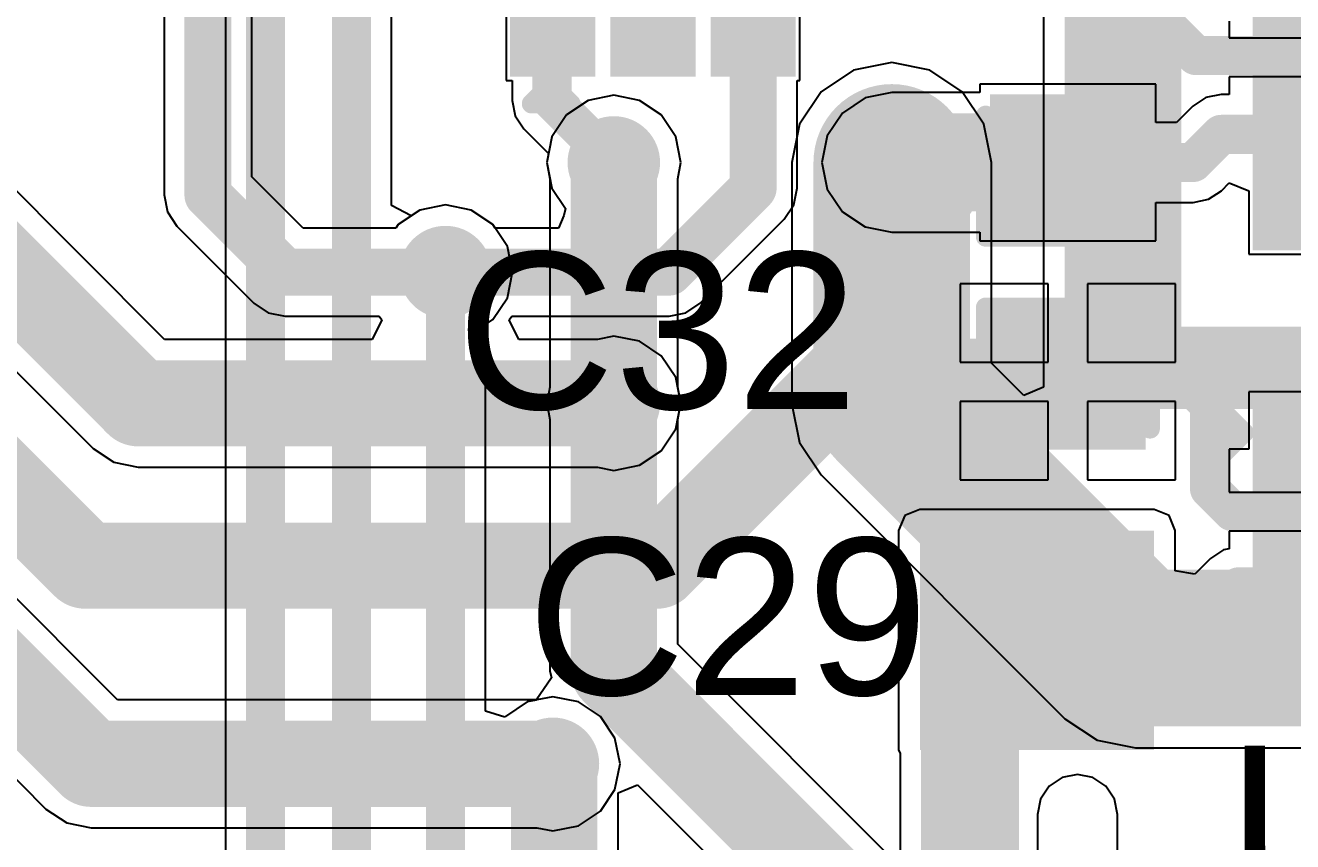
# Model space of a CAD drawing. Header units: millimetres. Extents: x -0.27 to 4.7, y -0.39 to 2.83.
# Drawn here: x 0.8105 to 1.1342, y 1.7905 to 1.9989 of the extents above; entities that cross this region are included whole.
import ezdxf

# ---------------------------------------------------------------- set-up
doc = ezdxf.new("R2010")
doc.units = ezdxf.units.MM
doc.header["$MEASUREMENT"] = 0
for name, color, linetype in [('BottomLayer', 5, 'Continuous'), ('BottomSolder', 6, 'Continuous'), ('TopLayer', 1, 'Continuous'), ('TopOverlay', 2, 'Continuous'), ('TopPaste', 8, 'Continuous'), ('TopSolder', 216, 'Continuous'), ('ViaHoleLayer', 16, 'Continuous')]:
    doc.layers.add(name, color=color, linetype=linetype)
doc.styles.add('Arial', font='', dxfattribs={"height": 0.2})
doc.styles.get('Arial').set_extended_font_data('Arial')

# ---------------------------------------------------------------- blocks, each defined once
blk = doc.blocks.new('8_VSSOP_51')
at = {"layer": 'TopLayer'}
for points in [[(-0.07677165, 0.0354331), (-0.04527555, 0.0354331), (-0.04527555, 0.0236221), (-0.07677165, 0.0236221)], [(0.04527555, 0.0354331), (0.07677165, 0.0354331), (0.07677165, 0.0236221), (0.04527555, 0.0236221)], [(-0.07677165, 0.0157481), (-0.04527555, 0.0157481), (-0.04527555, 0.0039371), (-0.07677165, 0.0039371)], [(0.04527555, 0.0157481), (0.07677165, 0.0157481), (0.07677165, 0.0039371), (0.04527555, 0.0039371)], [(-0.07677165, -0.003937), (-0.04527555, -0.003937), (-0.04527555, -0.015748), (-0.07677165, -0.015748)], [(0.04527555, -0.003937), (0.07677165, -0.003937), (0.07677165, -0.015748), (0.04527555, -0.015748)], [(-0.07677165, -0.023622), (-0.04527555, -0.023622), (-0.04527555, -0.035433), (-0.07677165, -0.035433)], [(0.04527555, -0.023622), (0.07677165, -0.023622), (0.07677165, -0.035433), (0.04527555, -0.035433)]]:
    blk.add_hatch(color=1, dxfattribs=at).paths.add_polyline_path(points)
at = {"layer": 'TopPaste'}
for points in [[(-0.07677165, 0.0354331), (-0.04527555, 0.0354331), (-0.04527555, 0.0236221), (-0.07677165, 0.0236221)], [(0.04527555, 0.0354331), (0.07677165, 0.0354331), (0.07677165, 0.0236221), (0.04527555, 0.0236221)], [(-0.07677165, 0.0157481), (-0.04527555, 0.0157481), (-0.04527555, 0.0039371), (-0.07677165, 0.0039371)], [(0.04527555, 0.0157481), (0.07677165, 0.0157481), (0.07677165, 0.0039371), (0.04527555, 0.0039371)], [(-0.07677165, -0.003937), (-0.04527555, -0.003937), (-0.04527555, -0.015748), (-0.07677165, -0.015748)], [(0.04527555, -0.003937), (0.07677165, -0.003937), (0.07677165, -0.015748), (0.04527555, -0.015748)], [(-0.07677165, -0.023622), (-0.04527555, -0.023622), (-0.04527555, -0.035433), (-0.07677165, -0.035433)], [(0.04527555, -0.023622), (0.07677165, -0.023622), (0.07677165, -0.035433), (0.04527555, -0.035433)]]:
    blk.add_hatch(color=8, dxfattribs=at).paths.add_polyline_path(points)
at = {"layer": 'TopSolder'}
for points in [[(-0.08077165, 0.0394331), (-0.04127555, 0.0394331), (-0.04127555, 0.0196221), (-0.08077165, 0.0196221)], [(0.04127555, 0.0394331), (0.08077165, 0.0394331), (0.08077165, 0.0196221), (0.04127555, 0.0196221)], [(-0.08077165, 0.0197481), (-0.04127555, 0.0197481), (-0.04127555, -6.29e-05), (-0.08077165, -6.29e-05)], [(0.04127555, 0.0197481), (0.08077165, 0.0197481), (0.08077165, -6.29e-05), (0.04127555, -6.29e-05)], [(-0.08077165, 6.3e-05), (-0.04127555, 6.3e-05), (-0.04127555, -0.019748), (-0.08077165, -0.019748)], [(0.04127555, 6.3e-05), (0.08077165, 6.3e-05), (0.08077165, -0.019748), (0.04127555, -0.019748)], [(-0.08077165, -0.019622), (-0.04127555, -0.019622), (-0.04127555, -0.039433), (-0.08077165, -0.039433)], [(0.04127555, -0.019622), (0.08077165, -0.019622), (0.08077165, -0.039433), (0.04127555, -0.039433)]]:
    blk.add_hatch(color=216, dxfattribs=at).paths.add_polyline_path(points)
at = {"layer": 'TopOverlay', "const_width": 0.005}
for points in [[(-0.041, 0.041), (0.038, 0.041)], [(-0.087, 0.035), (-0.082, 0.03)], [(-0.087, 0.025), (-0.087, 0.035)], [(-0.087, 0.025), (-0.082, 0.03)], [(-0.041, -0.0409999), (0.038, -0.0409999)]]:
    blk.add_lwpolyline(points, dxfattribs=at)
at = {"layer": 'TopOverlay', "const_width": 0.0025}
for points in [[(-0.04225, 0.041, 1), (-0.03975, 0.041, 1)], [(0.03675, 0.041, 1), (0.03925, 0.041, 1)], [(-0.08825, 0.035, 1), (-0.08575, 0.035, 1)], [(-0.08825, 0.035, 1), (-0.08575, 0.035, 1)], [(-0.08325, 0.03, 1), (-0.08075, 0.03, 1)], [(-0.08325, 0.03, 1), (-0.08075, 0.03, 1)], [(-0.08825, 0.025, 1), (-0.08575, 0.025, 1)], [(-0.08825, 0.025, 1), (-0.08575, 0.025, 1)], [(-0.04225, -0.0409999, 1), (-0.03975, -0.0409999, 1)], [(0.03675, -0.0409999, 1), (0.03925, -0.0409999, 1)]]:
    blk.add_lwpolyline(points, format="xyb", close=True, dxfattribs=at)
blk = doc.blocks.new('VSSOP_8_2_2_3_0_5__52')
at = {"layer": 'TopLayer'}
for points in [[(-0.04527555, 0.0354331), (-0.04527555, 0.0236221), (-0.07677165, 0.0236221), (-0.07677165, 0.0354331)], [(0.07677165, 0.0354331), (0.07677165, 0.0236221), (0.04527555, 0.0236221), (0.04527555, 0.0354331)], [(-0.04527555, 0.0157481), (-0.04527555, 0.003937099999999997), (-0.07677165, 0.003937100000000003), (-0.07677165, 0.0157481)], [(0.07677165, 0.0157481), (0.07677165, 0.003937099999999997), (0.04527555, 0.003937100000000003), (0.04527555, 0.0157481)], [(-0.04527555, -0.003937000000000003), (-0.04527555, -0.015748), (-0.07677165, -0.015748), (-0.07677165, -0.003936999999999997)], [(0.07677165, -0.003937000000000003), (0.07677165, -0.015748), (0.04527555, -0.015748), (0.04527555, -0.003936999999999997)], [(-0.04527555, -0.023622), (-0.04527555, -0.035433), (-0.07677165, -0.035433), (-0.07677165, -0.023622)], [(0.07677165, -0.023622), (0.07677165, -0.035433), (0.04527555, -0.035433), (0.04527555, -0.023622)]]:
    blk.add_hatch(color=1, dxfattribs=at).paths.add_polyline_path(points)
at = {"layer": 'TopPaste'}
for points in [[(-0.04527555, 0.0354331), (-0.04527555, 0.0236221), (-0.07677165, 0.0236221), (-0.07677165, 0.0354331)], [(0.07677165, 0.0354331), (0.07677165, 0.0236221), (0.04527555, 0.0236221), (0.04527555, 0.0354331)], [(-0.04527555, 0.0157481), (-0.04527555, 0.003937099999999997), (-0.07677165, 0.003937100000000003), (-0.07677165, 0.0157481)], [(0.07677165, 0.0157481), (0.07677165, 0.003937099999999997), (0.04527555, 0.003937100000000003), (0.04527555, 0.0157481)], [(-0.04527555, -0.003937000000000003), (-0.04527555, -0.015748), (-0.07677165, -0.015748), (-0.07677165, -0.003936999999999997)], [(0.07677165, -0.003937000000000003), (0.07677165, -0.015748), (0.04527555, -0.015748), (0.04527555, -0.003936999999999997)], [(-0.04527555, -0.023622), (-0.04527555, -0.035433), (-0.07677165, -0.035433), (-0.07677165, -0.023622)], [(0.07677165, -0.023622), (0.07677165, -0.035433), (0.04527555, -0.035433), (0.04527555, -0.023622)]]:
    blk.add_hatch(color=8, dxfattribs=at).paths.add_polyline_path(points)
at = {"layer": 'TopSolder'}
for points in [[(-0.04127555, 0.0394331), (-0.04127555, 0.0196221), (-0.08077165, 0.0196221), (-0.08077165, 0.0394331)], [(0.08077165, 0.0394331), (0.08077165, 0.0196221), (0.04127555, 0.0196221), (0.04127555, 0.0394331)], [(-0.04127555, 0.0197481), (-0.04127555, -6.290000000000291e-05), (-0.08077165, -6.289999999999708e-05), (-0.08077165, 0.0197481)], [(0.08077165, 0.0197481), (0.08077165, -6.290000000000291e-05), (0.04127555, -6.289999999999708e-05), (0.04127555, 0.0197481)], [(-0.04127555, 6.299999999999709e-05), (-0.04127555, -0.019748), (-0.08077165, -0.019748), (-0.08077165, 6.300000000000291e-05)], [(0.08077165, 6.299999999999709e-05), (0.08077165, -0.019748), (0.04127555, -0.019748), (0.04127555, 6.300000000000291e-05)], [(-0.04127555, -0.019622), (-0.04127555, -0.039433), (-0.08077165, -0.039433), (-0.08077165, -0.019622)], [(0.08077165, -0.019622), (0.08077165, -0.039433), (0.04127555, -0.039433), (0.04127555, -0.019622)]]:
    blk.add_hatch(color=216, dxfattribs=at).paths.add_polyline_path(points)
at = {"layer": 'TopOverlay', "const_width": 0.005}
for points in [[(-0.042, 0.036), (-0.042, 0.041)], [(-0.042, 0.041), (0.042, 0.041)], [(0.042, 0.036), (0.042, 0.041)], [(-0.088, 0.025), (-0.088, 0.035)], [(-0.088, 0.035), (-0.083, 0.03)], [(-0.088, 0.025), (-0.083, 0.03)], [(-0.042, -0.0409999), (-0.042, -0.0359999)], [(0.042, -0.0409999), (0.042, -0.0359999)], [(-0.042, -0.0409999), (0.042, -0.0409999)]]:
    blk.add_lwpolyline(points, dxfattribs=at)
at = {"layer": 'TopOverlay', "const_width": 0.0025}
for points in [[(-0.04325, 0.041, 1), (-0.04075, 0.041, 1)], [(-0.04325, 0.041, 1), (-0.04075, 0.041, 1)], [(0.04075, 0.041, 1), (0.04325, 0.041, 1)], [(0.04075, 0.041, 1), (0.04325, 0.041, 1)], [(-0.08925, 0.035, 1), (-0.08675, 0.035, 1)], [(-0.08925, 0.035, 1), (-0.08675, 0.035, 1)], [(-0.04325, 0.036, 1), (-0.04075, 0.036, 1)], [(0.04075, 0.036, 1), (0.04325, 0.036, 1)], [(-0.08425, 0.03, 1), (-0.08175, 0.03, 1)], [(-0.08425, 0.03, 1), (-0.08175, 0.03, 1)], [(-0.08925, 0.025, 1), (-0.08675, 0.025, 1)], [(-0.08925, 0.025, 1), (-0.08675, 0.025, 1)], [(-0.04325, -0.0359999, 1), (-0.04075, -0.0359999, 1)], [(0.04075, -0.0359999, 1), (0.04325, -0.0359999, 1)], [(-0.04325, -0.0409999, 1), (-0.04075, -0.0409999, 1)], [(-0.04325, -0.0409999, 1), (-0.04075, -0.0409999, 1)], [(0.04075, -0.0409999, 1), (0.04325, -0.0409999, 1)], [(0.04075, -0.0409999, 1), (0.04325, -0.0409999, 1)]]:
    blk.add_lwpolyline(points, format="xyb", close=True, dxfattribs=at)
blk = doc.blocks.new('SOT_323_5_153')
at = {"layer": 'TopLayer'}
for points in [[(-0.05708665, 0.03248035), (-0.01771655, 0.03248035), (-0.01771655, 0.01870085), (-0.05708665, 0.01870085)], [(0.01771655, 0.03248035), (0.05708665, 0.03248035), (0.05708665, 0.01870085), (0.01771655, 0.01870085)], [(-0.05708665, 0.00688975), (-0.01771655, 0.00688975), (-0.01771655, -0.00688975), (-0.05708665, -0.00688975)], [(-0.05708665, -0.01870075), (-0.01771655, -0.01870075), (-0.01771655, -0.03248025), (-0.05708665, -0.03248025)], [(0.01771655, -0.01870075), (0.05708665, -0.01870075), (0.05708665, -0.03248025), (0.01771655, -0.03248025)]]:
    blk.add_hatch(color=1, dxfattribs=at).paths.add_polyline_path(points)
at = {"layer": 'TopPaste'}
for points in [[(-0.05708665, 0.03248035), (-0.01771655, 0.03248035), (-0.01771655, 0.01870085), (-0.05708665, 0.01870085)], [(0.01771655, 0.03248035), (0.05708665, 0.03248035), (0.05708665, 0.01870085), (0.01771655, 0.01870085)], [(-0.05708665, 0.00688975), (-0.01771655, 0.00688975), (-0.01771655, -0.00688975), (-0.05708665, -0.00688975)], [(-0.05708665, -0.01870075), (-0.01771655, -0.01870075), (-0.01771655, -0.03248025), (-0.05708665, -0.03248025)], [(0.01771655, -0.01870075), (0.05708665, -0.01870075), (0.05708665, -0.03248025), (0.01771655, -0.03248025)]]:
    blk.add_hatch(color=8, dxfattribs=at).paths.add_polyline_path(points)
at = {"layer": 'TopSolder'}
for points in [[(-0.06108665, 0.03648035), (-0.01371655, 0.03648035), (-0.01371655, 0.01470085), (-0.06108665, 0.01470085)], [(0.01371655, 0.03648035), (0.06108665, 0.03648035), (0.06108665, 0.01470085), (0.01371655, 0.01470085)], [(-0.06108665, 0.01088975), (-0.01371655, 0.01088975), (-0.01371655, -0.01088975), (-0.06108665, -0.01088975)], [(-0.06108665, -0.01470075), (-0.01371655, -0.01470075), (-0.01371655, -0.03648025), (-0.06108665, -0.03648025)], [(0.01371655, -0.01470075), (0.06108665, -0.01470075), (0.06108665, -0.03648025), (0.01371655, -0.03648025)]]:
    blk.add_hatch(color=216, dxfattribs=at).paths.add_polyline_path(points)
at = {"layer": 'TopOverlay', "const_width": 0.005}
for points in [[(-0.023, 0.044), (-0.023, 0.038)], [(-0.023, 0.044), (0.02, 0.044)], [(0.02, 0.044), (0.02, 0.038)], [(-0.068, 0.031), (-0.063, 0.026)], [(-0.068, 0.031), (-0.068, 0.021)], [(-0.063, 0.026), (-0.068, 0.021)], [(-0.023, -0.0379999), (-0.023, -0.0439999)], [(0.02, -0.0379999), (0.02, -0.0439999)], [(-0.023, -0.0439999), (0.02, -0.0439999)]]:
    blk.add_lwpolyline(points, dxfattribs=at)
at = {"layer": 'TopOverlay', "const_width": 0.0025}
for points in [[(-0.02425, 0.044, 1), (-0.02175, 0.044, 1)], [(-0.02425, 0.044, 1), (-0.02175, 0.044, 1)], [(0.01875, 0.044, 1), (0.02125, 0.044, 1)], [(0.01875, 0.044, 1), (0.02125, 0.044, 1)], [(-0.02425, 0.038, 1), (-0.02175, 0.038, 1)], [(0.01875, 0.038, 1), (0.02125, 0.038, 1)], [(-0.06925, 0.031, 1), (-0.06675, 0.031, 1)], [(-0.06925, 0.031, 1), (-0.06675, 0.031, 1)], [(-0.06425, 0.026, 1), (-0.06175, 0.026, 1)], [(-0.06425, 0.026, 1), (-0.06175, 0.026, 1)], [(-0.06925, 0.021, 1), (-0.06675, 0.021, 1)], [(-0.06925, 0.021, 1), (-0.06675, 0.021, 1)], [(-0.02425, -0.0379999, 1), (-0.02175, -0.0379999, 1)], [(0.01875, -0.0379999, 1), (0.02125, -0.0379999, 1)], [(-0.02425, -0.0439999, 1), (-0.02175, -0.0439999, 1)], [(-0.02425, -0.0439999, 1), (-0.02175, -0.0439999, 1)], [(0.01875, -0.0439999, 1), (0.02125, -0.0439999, 1)], [(0.01875, -0.0439999, 1), (0.02125, -0.0439999, 1)]]:
    blk.add_lwpolyline(points, format="xyb", close=True, dxfattribs=at)
blk = doc.blocks.new('C___0603_187')
at = {"layer": 'TopLayer'}
for points in [[(-0.015, 0.0175), (-0.015, -0.0175), (-0.045, -0.0175), (-0.045, 0.0175)], [(0.045, 0.0175), (0.045, -0.0175), (0.015, -0.0175), (0.015, 0.0175)]]:
    blk.add_hatch(color=1, dxfattribs=at).paths.add_polyline_path(points)
at = {"layer": 'TopPaste'}
for points in [[(-0.015, 0.0175), (-0.015, -0.0175), (-0.045, -0.0175), (-0.045, 0.0175)], [(0.045, 0.0175), (0.045, -0.0175), (0.015, -0.0175), (0.015, 0.0175)]]:
    blk.add_hatch(color=8, dxfattribs=at).paths.add_polyline_path(points)
at = {"layer": 'TopSolder'}
for points in [[(-0.0126378, 0.0198622), (-0.0126378, -0.0198622), (-0.0473622, -0.0198622), (-0.0473622, 0.0198622)], [(0.0473622, 0.0198622), (0.0473622, -0.0198622), (0.0126378, -0.0198622), (0.0126378, 0.0198622)]]:
    blk.add_hatch(color=216, dxfattribs=at).paths.add_polyline_path(points)
at = {"layer": 'TopOverlay', "const_width": 0.005}
for points in [[(-0.049, 0.021), (-0.049, -0.021)], [(-0.049, 0.021), (-0.018, 0.021)], [(0.018, 0.021), (0.049, 0.021)], [(0.049, 0.021), (0.049, -0.021)], [(-0.049, -0.021), (-0.018, -0.021)], [(0.018, -0.021), (0.049, -0.021)]]:
    blk.add_lwpolyline(points, dxfattribs=at)
at = {"layer": 'TopOverlay', "const_width": 0.0025}
for points in [[(-0.05025, 0.021, 1), (-0.04775, 0.021, 1)], [(-0.05025, 0.021, 1), (-0.04775, 0.021, 1)], [(-0.01925, 0.021, 1), (-0.01675, 0.021, 1)], [(0.01675, 0.021, 1), (0.01925, 0.021, 1)], [(0.04775, 0.021, 1), (0.05025, 0.021, 1)], [(0.04775, 0.021, 1), (0.05025, 0.021, 1)], [(-0.05025, -0.021, 1), (-0.04775, -0.021, 1)], [(-0.05025, -0.021, 1), (-0.04775, -0.021, 1)], [(-0.01925, -0.021, 1), (-0.01675, -0.021, 1)], [(0.01675, -0.021, 1), (0.01925, -0.021, 1)], [(0.04775, -0.021, 1), (0.05025, -0.021, 1)], [(0.04775, -0.021, 1), (0.05025, -0.021, 1)]]:
    blk.add_lwpolyline(points, format="xyb", close=True, dxfattribs=at)
blk = doc.blocks.new('C___0603_190')
at = {"layer": 'TopLayer'}
for points in [[(-0.015, 0.0175), (-0.015, -0.0175), (-0.045, -0.0175), (-0.045, 0.0175)], [(0.045, 0.0175), (0.045, -0.0175), (0.015, -0.0175), (0.015, 0.0175)]]:
    blk.add_hatch(color=1, dxfattribs=at).paths.add_polyline_path(points)
at = {"layer": 'TopPaste'}
for points in [[(-0.015, 0.0175), (-0.015, -0.0175), (-0.045, -0.0175), (-0.045, 0.0175)], [(0.045, 0.0175), (0.045, -0.0175), (0.015, -0.0175), (0.015, 0.0175)]]:
    blk.add_hatch(color=8, dxfattribs=at).paths.add_polyline_path(points)
at = {"layer": 'TopSolder'}
for points in [[(-0.0126378, 0.0198622), (-0.0126378, -0.0198622), (-0.0473622, -0.0198622), (-0.0473622, 0.0198622)], [(0.0473622, 0.0198622), (0.0473622, -0.0198622), (0.0126378, -0.0198622), (0.0126378, 0.0198622)]]:
    blk.add_hatch(color=216, dxfattribs=at).paths.add_polyline_path(points)
at = {"layer": 'TopOverlay', "const_width": 0.005}
for points in [[(-0.049, 0.021), (-0.049, -0.021)], [(-0.049, 0.021), (-0.018, 0.021)], [(0.018, 0.021), (0.049, 0.021)], [(0.049, 0.021), (0.049, -0.021)], [(-0.049, -0.021), (-0.018, -0.021)], [(0.018, -0.021), (0.049, -0.021)]]:
    blk.add_lwpolyline(points, dxfattribs=at)
at = {"layer": 'TopOverlay', "const_width": 0.0025}
for points in [[(-0.05025, 0.021, 1), (-0.04775, 0.021, 1)], [(-0.05025, 0.021, 1), (-0.04775, 0.021, 1)], [(-0.01925, 0.021, 1), (-0.01675, 0.021, 1)], [(0.01675, 0.021, 1), (0.01925, 0.021, 1)], [(0.04775, 0.021, 1), (0.05025, 0.021, 1)], [(0.04775, 0.021, 1), (0.05025, 0.021, 1)], [(-0.05025, -0.021, 1), (-0.04775, -0.021, 1)], [(-0.05025, -0.021, 1), (-0.04775, -0.021, 1)], [(-0.01925, -0.021, 1), (-0.01675, -0.021, 1)], [(0.01675, -0.021, 1), (0.01925, -0.021, 1)], [(0.04775, -0.021, 1), (0.05025, -0.021, 1)], [(0.04775, -0.021, 1), (0.05025, -0.021, 1)]]:
    blk.add_lwpolyline(points, format="xyb", close=True, dxfattribs=at)

msp = doc.modelspace()

# ---------------------------------------------------------------- hatches: boundary and pattern name
at = {"layer": 'BottomLayer'}
for points in [[(1.076, 1.901), (1.1058226, 1.901), (1.1058226, 2.254), (1.076, 2.254)], [(1.0808226, 1.901), (1.3338226, 1.901), (1.3338226, 1.922), (1.0808226, 1.922)]]:
    msp.add_hatch(color=5, dxfattribs=at).paths.add_polyline_path(points)
h = msp.add_hatch(color=5, dxfattribs=at)
edge = h.paths.add_edge_path()
edge.add_arc((0.9608226, 1.9639486), 0.011811, 0, 360)
h = msp.add_hatch(color=5, dxfattribs=at)
edge = h.paths.add_edge_path()
edge.add_arc((1.0318226, 1.9639486), 0.011811, 0, 360)
h = msp.add_hatch(color=5, dxfattribs=at)
edge = h.paths.add_edge_path()
edge.add_arc((0.9178226, 1.9359486), 0.011811, 0, 360)
h = msp.add_hatch(color=5, dxfattribs=at)
edge = h.paths.add_edge_path()
edge.add_arc((0.9608226, 1.9024486), 0.011811, 0, 360)
h = msp.add_hatch(color=5, dxfattribs=at)
edge = h.paths.add_edge_path()
edge.add_arc((0.9452717, 1.8103977), 0.011811, 0, 360)
at = {"layer": 'BottomSolder'}
h = msp.add_hatch(color=6, dxfattribs=at)
edge = h.paths.add_edge_path()
edge.add_arc((0.9608226, 1.9639486), 0.0059055, 0, 360)
h = msp.add_hatch(color=6, dxfattribs=at)
edge = h.paths.add_edge_path()
edge.add_arc((1.0318226, 1.9639486), 0.0059055, 0, 360)
h = msp.add_hatch(color=6, dxfattribs=at)
edge = h.paths.add_edge_path()
edge.add_arc((0.9178226, 1.9359486), 0.0059055, 0, 360)
h = msp.add_hatch(color=6, dxfattribs=at)
edge = h.paths.add_edge_path()
edge.add_arc((0.9608226, 1.9024486), 0.0059055, 0, 360)
h = msp.add_hatch(color=6, dxfattribs=at)
edge = h.paths.add_edge_path()
edge.add_arc((0.9452717, 1.8103977), 0.0059055, 0, 360)
at = {"layer": 'TopLayer'}
h = msp.add_hatch(color=1, dxfattribs=at)
edge = h.paths.add_edge_path()
edge.add_arc((0.9608226, 1.9639486), 0.011811, 0, 360)
h = msp.add_hatch(color=1, dxfattribs=at)
edge = h.paths.add_edge_path()
edge.add_arc((1.0318226, 1.9639486), 0.011811, 0, 360)
h = msp.add_hatch(color=1, dxfattribs=at)
edge = h.paths.add_edge_path()
edge.add_arc((0.9178226, 1.9359486), 0.011811, 0, 360)
h = msp.add_hatch(color=1, dxfattribs=at)
edge = h.paths.add_edge_path()
edge.add_arc((0.9608226, 1.9024486), 0.011811, 0, 360)
msp.add_hatch(color=1, dxfattribs=at).paths.add_polyline_path([(1.039, 1.8139486), (1.0988226, 1.8139486), (1.0988226, 1.8699486), (1.039, 1.8699486)])
h = msp.add_hatch(color=1, dxfattribs=at)
edge = h.paths.add_edge_path()
edge.add_arc((0.9452717, 1.8103977), 0.011811, 0, 360)
at = {"layer": 'TopSolder'}
h = msp.add_hatch(color=216, dxfattribs=at)
edge = h.paths.add_edge_path()
edge.add_arc((0.9608226, 1.9639486), 0.0059055, 0, 360)
h = msp.add_hatch(color=216, dxfattribs=at)
edge = h.paths.add_edge_path()
edge.add_arc((1.0318226, 1.9639486), 0.0059055, 0, 360)
h = msp.add_hatch(color=216, dxfattribs=at)
edge = h.paths.add_edge_path()
edge.add_arc((0.9178226, 1.9359486), 0.0059055, 0, 360)
h = msp.add_hatch(color=216, dxfattribs=at)
edge = h.paths.add_edge_path()
edge.add_arc((0.9608226, 1.9024486), 0.0059055, 0, 360)
h = msp.add_hatch(color=216, dxfattribs=at)
edge = h.paths.add_edge_path()
edge.add_arc((0.9452717, 1.8103977), 0.0059055, 0, 360)
at = {"layer": 'ViaHoleLayer'}
h = msp.add_hatch(color=16, dxfattribs=at)
edge = h.paths.add_edge_path()
edge.add_arc((0.9608226, 1.9639486), 0.0059055, 0, 360)
h = msp.add_hatch(color=16, dxfattribs=at)
edge = h.paths.add_edge_path()
edge.add_arc((1.0318226, 1.9639486), 0.0059055, 0, 360)
h = msp.add_hatch(color=16, dxfattribs=at)
edge = h.paths.add_edge_path()
edge.add_arc((0.9178226, 1.9359486), 0.0059055, 0, 360)
h = msp.add_hatch(color=16, dxfattribs=at)
edge = h.paths.add_edge_path()
edge.add_arc((0.9608226, 1.9024486), 0.0059055, 0, 360)
h = msp.add_hatch(color=16, dxfattribs=at)
edge = h.paths.add_edge_path()
edge.add_arc((0.9452717, 1.8103977), 0.0059055, 0, 360)

# ---------------------------------------------------------------- linework, layer by layer
at = {"layer": 'BottomLayer'}
for p, q in [((1.070588, 2.254), (1.070588, 1.9065311)), ((0.8616267, 2.1879486), (0.8616267, 1.5569486)), ((0.9040185, 1.9529568), (0.9040185, 2.0735993)), ((1.0318221, 1.9894379), (1.0220676, 1.9874976)), ((1.0415766, 1.9874976), (1.0318221, 1.9894379)), ((1.0220676, 1.9874976), (1.0137981, 1.9819721)), ((1.0498461, 1.9819721), (1.0415766, 1.9874976)), ((1.0137981, 1.9819721), (1.0082726, 1.9737026)), ((1.0553716, 1.9737026), (1.0498461, 1.9819721)), ((0.9542633, 1.9797842), (0.9487026, 1.9760686)), ((0.9608226, 1.9810889), (0.9542633, 1.9797842)), ((0.9673819, 1.9797842), (0.9608226, 1.9810889)), ((0.9729426, 1.9760686), (0.9673819, 1.9797842)), ((0.9487026, 1.9760686), (0.944987, 1.9705079)), ((0.9766582, 1.9705079), (0.9729426, 1.9760686)), ((1.0082726, 1.9737026), (1.0063323, 1.9639481)), ((1.0573119, 1.9639481), (1.0553716, 1.9737026)), ((0.944987, 1.9705079), (0.9436823, 1.9639486)), ((0.9779629, 1.9639486), (0.9766582, 1.9705079)), ((0.9436823, 1.9639486), (0.9445091, 1.9597919)), ((0.9771361, 1.9597919), (0.9779629, 1.9639486)), ((1.0063323, 1.9639481), (1.0063323, 1.9021779)), ((1.0573119, 1.9127361), (1.0573119, 1.9639481)), ((0.9445091, 1.9597919), (0.9445091, 1.9066053)), ((0.9771361, 1.9066053), (0.9771361, 1.9597919)), ((0.9090185, 1.9502843), (0.9040185, 1.9529568)), ((0.9178226, 1.9530889), (0.9112633, 1.9517842)), ((0.9243819, 1.9517842), (0.9178226, 1.9530889)), ((0.9112633, 1.9517842), (0.9090185, 1.9502843)), ((0.9299426, 1.9480686), (0.9243819, 1.9517842)), ((0.9336582, 1.9425079), (0.9299426, 1.9480686)), ((0.9349629, 1.9359486), (0.9336582, 1.9425079)), ((0.9336582, 1.9293893), (0.9349629, 1.9359486)), ((0.9299426, 1.9238286), (0.9336582, 1.9293893)), ((0.9280185, 1.9225429), (0.9299426, 1.9238286)), ((0.9280185, 1.8238352), (0.9280185, 1.9225429)), ((1.065588, 1.90446), (1.0573119, 1.9127361)), ((0.9445091, 1.9066053), (0.9436823, 1.9024486)), ((0.9779629, 1.9024486), (0.9771361, 1.9066053)), ((1.070588, 1.9065311), (1.065588, 1.90446)), ((0.9436823, 1.9024486), (0.9445091, 1.8982919)), ((0.9771361, 1.8982919), (0.9779629, 1.9024486)), ((1.0063323, 1.9021779), (1.0082726, 1.8924234)), ((0.9445091, 1.8982919), (0.9445091, 1.8341774)), ((0.9771361, 1.8409347), (0.9771361, 1.8982919)), ((1.0082726, 1.8924234), (1.0137981, 1.8841539)), ((1.0137981, 1.8841539), (1.0760274, 1.8219246)), ((1.0652, 1.7528708), (0.9771361, 1.8409347)), ((0.9445091, 1.8341774), (0.9448773, 1.8323264)), ((0.9448773, 1.8323264), (0.9410245, 1.8266932)), ((0.9387124, 1.8262333), (0.9331517, 1.8225177)), ((0.9410245, 1.8266932), (0.9387124, 1.8262333)), ((0.9330185, 1.8223184), (0.9280185, 1.8238352)), ((0.9331517, 1.8225177), (0.9330185, 1.8223184)), ((1.0760274, 1.8219246), (1.0842968, 1.8163991)), ((1.0842968, 1.8163991), (1.0940514, 1.8144588)), ((1.0940514, 1.8144588), (1.1522644, 1.8144588)), ((1.0753774, 1.8069039), (1.0720696, 1.8046937)), ((1.0792792, 1.80768), (1.0753774, 1.8069039)), ((1.083181, 1.8069039), (1.0792792, 1.80768)), ((1.0864888, 1.8046937), (1.083181, 1.8069039)), ((0.9618955, 1.8029626), (0.9668955, 1.8050337)), ((0.9668955, 1.8050337), (1.1025255, 1.6694037)), ((1.0720696, 1.8046937), (1.0698594, 1.8013859)), ((1.088699, 1.8013859), (1.0864888, 1.8046937)), ((0.9618955, 1.7771754), (0.9618955, 1.8029626)), ((1.0698594, 1.8013859), (1.0690833, 1.7974841)), ((1.0894751, 1.7974841), (1.088699, 1.8013859)), ((1.0690833, 1.7974841), (1.0690833, 1.758114)), ((1.0894751, 1.7683099), (1.0894751, 1.7974841))]:
    msp.add_line(p, q, dxfattribs=at)
for points, const_width in [([(0.8718226, 1.5569486), (0.8718226, 2.1879486)], 0.01), ([(0.8938226, 1.5721774), (0.8938226, 2.0778226)], 0.01), ([(1.0318221, 1.9021779), (1.0318221, 1.9639481)], 0.04), ([(0.9608226, 1.9024486), (0.9608226, 1.9639486)], 0.022), ([(1.0318221, 1.9639481), (1.0318226, 1.9639486)], 0.022), ([(0.9178226, 1.5949486), (0.9178226, 1.9359486)], 0.01), ([(1.0318221, 1.9021779), (1.0940514, 1.8399486)], 0.04), ([(0.9608226, 1.8341774), (0.9608226, 1.9024486)], 0.022), ([(1.0940514, 1.8399486), (1.1628226, 1.8399486)], 0.04), ([(0.9608226, 1.8341774), (1.117, 1.678)], 0.022), ([(0.9452717, 1.8103977), (0.945582, 1.8100874)], 0.022), ([(0.945582, 1.7704181), (0.945582, 1.8100874)], 0.022)]:
    msp.add_lwpolyline(points, dxfattribs=dict(at, const_width=const_width))
for points, const_width in [([(1.0218221, 1.9639481, 1), (1.0418221, 1.9639481, 1)], 0.02), ([(0.9553226, 1.9639486, 1), (0.9663226, 1.9639486, 1)], 0.011), ([(1.0263221, 1.9639481, 1), (1.0373221, 1.9639481, 1)], 0.011), ([(1.0263226, 1.9639486, 1), (1.0373226, 1.9639486, 1)], 0.011), ([(0.9153226, 1.9359486, 1), (0.9203226, 1.9359486, 1)], 0.005), ([(1.0218221, 1.9021779, 1), (1.0418221, 1.9021779, 1)], 0.02), ([(1.0218221, 1.9021779, 1), (1.0418221, 1.9021779, 1)], 0.02), ([(0.9553226, 1.9024486, 1), (0.9663226, 1.9024486, 1)], 0.011), ([(0.9553226, 1.9024486, 1), (0.9663226, 1.9024486, 1)], 0.011), ([(1.0840514, 1.8399486, 1), (1.1040514, 1.8399486, 1)], 0.02), ([(1.0840514, 1.8399486, 1), (1.1040514, 1.8399486, 1)], 0.02), ([(0.9553226, 1.8341774, 1), (0.9663226, 1.8341774, 1)], 0.011), ([(0.9553226, 1.8341774, 1), (0.9663226, 1.8341774, 1)], 0.011), ([(0.9397717, 1.8103977, 1), (0.9507717, 1.8103977, 1)], 0.011), ([(0.940082, 1.8100874, 1), (0.951082, 1.8100874, 1)], 0.011), ([(0.940082, 1.8100874, 1), (0.951082, 1.8100874, 1)], 0.011)]:
    msp.add_lwpolyline(points, format="xyb", close=True, dxfattribs=dict(at, const_width=const_width))
at = {"layer": 'TopLayer'}
for p, q in [((0.8459142, 2.1580117), (0.8459142, 1.955642)), ((0.8683452, 1.9602872), (0.8683452, 2.1580117)), ((0.9333423, 2.034232), (0.9333423, 1.984862)), ((1.0083028, 1.984862), (1.0083028, 2.034232)), ((1.118051, 2.0000165), (1.118051, 1.9957912)), ((1.118051, 1.9957912), (1.143799, 1.9957912)), ((0.834058, 1.8267112), (0.6693135, 1.9914557)), ((0.8460799, 1.9187621), (0.7751361, 1.9897059)), ((0.9333423, 1.984862), (0.9348314, 1.984862)), ((0.9348314, 1.984862), (0.9348314, 1.9797439)), ((1.0076286, 1.9574136), (1.0076286, 1.984862)), ((1.0076286, 1.984862), (1.0083028, 1.984862)), ((1.143799, 1.9857912), (1.118051, 1.9857912)), ((1.118051, 1.9857912), (1.118051, 1.981302)), ((1.0318226, 1.9817914), (1.0249945, 1.9804332)), ((1.0543226, 1.9817914), (1.0318226, 1.9817914)), ((1.0993226, 1.9839486), (1.0543226, 1.9839486)), ((1.0543226, 1.9839486), (1.0543226, 1.9817914)), ((1.0993226, 1.9741445), (1.0993226, 1.9839486)), ((0.9348314, 1.9797439), (0.9356075, 1.9758421)), ((1.0249945, 1.9804332), (1.0192058, 1.9765654)), ((1.1087705, 1.9783157), (1.1045993, 1.9741445)), ((1.1120783, 1.9805259), (1.1087705, 1.9783157)), ((1.1159801, 1.981302), (1.1120783, 1.9805259)), ((1.118051, 1.981302), (1.1159801, 1.981302)), ((0.9356075, 1.9758421), (0.9378177, 1.9725343)), ((1.0192058, 1.9765654), (1.015338, 1.9707767)), ((0.6414646, 1.973163), (0.8157653, 1.7988623)), ((0.9378177, 1.9725343), (0.9441338, 1.9662182)), ((1.1045993, 1.9741445), (1.0993226, 1.9741445)), ((0.7472872, 1.9714132), (0.8277872, 1.8909132)), ((1.015338, 1.9707767), (1.0139798, 1.9639486)), ((0.9441338, 1.9662182), (0.9436823, 1.9639486)), ((0.9436823, 1.9639486), (0.944987, 1.9573893)), ((1.0139798, 1.9639486), (1.015338, 1.9571205)), ((0.8814682, 1.9471641), (0.8683452, 1.9602872)), ((1.1160322, 1.956739), (1.118051, 1.9587578)), ((1.118051, 1.9587578), (1.123051, 1.9566867)), ((0.8459142, 1.955642), (0.8459141, 1.9556415)), ((0.8459141, 1.9556415), (0.8467679, 1.9513495)), ((0.944987, 1.9573893), (0.9484784, 1.9521641)), ((1.0067749, 1.9531211), (1.0076287, 1.9574131)), ((1.0076287, 1.9574131), (1.0076286, 1.9574136)), ((1.015338, 1.9571205), (1.0192058, 1.9513318)), ((1.1127244, 1.9545288), (1.1160322, 1.956739)), ((1.123051, 1.9566867), (1.123051, 1.9405156)), ((0.9178226, 1.9530889), (0.9112633, 1.9517842)), ((0.9243819, 1.9517842), (0.9178226, 1.9530889)), ((1.0043437, 1.9494825), (1.0067749, 1.9531211)), ((1.0993226, 1.9439486), (1.0993226, 1.9537527)), ((1.0993226, 1.9537527), (1.1088226, 1.9537527)), ((1.1088226, 1.9537527), (1.1127244, 1.9545288)), ((0.8467679, 1.9513495), (0.8491991, 1.9477109)), ((0.9112633, 1.9517842), (0.9057026, 1.9480686)), ((0.9299426, 1.9480686), (0.9243819, 1.9517842)), ((0.9480897, 1.9504127), (0.9466837, 1.9471641)), ((0.9484784, 1.9521641), (0.9480897, 1.9504127)), ((0.9828792, 1.928018), (1.0043434, 1.9494823)), ((1.0043434, 1.9494823), (1.0043437, 1.9494825)), ((1.0192058, 1.9513318), (1.0249945, 1.947464)), ((0.8491991, 1.9477109), (0.8688918, 1.9280183)), ((0.9050982, 1.9471641), (0.8814682, 1.9471641)), ((0.9057026, 1.9480686), (0.9050982, 1.9471641)), ((0.930547, 1.9471641), (0.9299426, 1.9480686)), ((0.9466837, 1.9471641), (0.930547, 1.9471641)), ((1.0249945, 1.947464), (1.0318226, 1.9461058)), ((1.0318226, 1.9461058), (1.0543226, 1.9461058)), ((1.0543226, 1.9461058), (1.0543226, 1.9439486)), ((1.0543226, 1.9439486), (1.0993226, 1.9439486)), ((1.123051, 1.9405156), (1.1610632, 1.9405156)), ((1.0718226, 1.9329486), (1.0493226, 1.9329486)), ((1.0493226, 1.9329486), (1.0493226, 1.9129486)), ((1.0718226, 1.9129486), (1.0718226, 1.9329486)), ((1.1043226, 1.9329486), (1.0818226, 1.9329486)), ((1.0818226, 1.9329486), (1.0818226, 1.9129486)), ((1.1043226, 1.9129486), (1.1043226, 1.9329486)), ((0.8688918, 1.9280183), (0.868892, 1.928018)), ((0.868892, 1.928018), (0.8725306, 1.9255868)), ((0.9792406, 1.9255868), (0.9828792, 1.928018)), ((0.8725306, 1.9255868), (0.8768226, 1.924733)), ((0.8768226, 1.924733), (0.8768231, 1.9247331)), ((0.8768231, 1.9247331), (0.9008716, 1.9247331)), ((0.9015917, 1.9237621), (0.8990749, 1.9187621)), ((0.9008716, 1.9247331), (0.9015917, 1.9237621)), ((0.9340535, 1.9237621), (0.9347736, 1.9247331)), ((0.9365703, 1.9187621), (0.9340535, 1.9237621)), ((0.9347736, 1.9247331), (0.9749481, 1.9247331)), ((0.9749481, 1.9247331), (0.9749486, 1.924733)), ((0.9749486, 1.924733), (0.9792406, 1.9255868)), ((0.8990749, 1.9187621), (0.8460799, 1.9187621)), ((0.9566659, 1.9187621), (0.9365703, 1.9187621)), ((0.9608226, 1.9195889), (0.9566659, 1.9187621)), ((0.9673819, 1.9182842), (0.9608226, 1.9195889)), ((0.9729426, 1.9145686), (0.9673819, 1.9182842)), ((0.9766582, 1.9090079), (0.9729426, 1.9145686)), ((1.0493226, 1.9129486), (1.0718226, 1.9129486)), ((1.0818226, 1.9129486), (1.1043226, 1.9129486)), ((0.9779629, 1.9024486), (0.9766582, 1.9090079)), ((1.164547, 1.9053817), (1.123051, 1.9053817)), ((1.123051, 1.9053817), (1.123051, 1.8906967)), ((0.9766582, 1.8958893), (0.9779629, 1.9024486)), ((1.0718226, 1.9029486), (1.0493226, 1.9029486)), ((1.0493226, 1.9029486), (1.0493226, 1.8829486)), ((1.0718226, 1.8829486), (1.0718226, 1.9029486)), ((1.1043226, 1.9029486), (1.0818226, 1.9029486)), ((1.0818226, 1.9029486), (1.0818226, 1.8829486)), ((1.1043226, 1.8829486), (1.1043226, 1.9029486)), ((0.9729426, 1.8903286), (0.9766582, 1.8958893)), ((0.8277872, 1.8909132), (0.8330797, 1.8873769)), ((1.123051, 1.8906967), (1.118051, 1.8906967)), ((1.118051, 1.8906967), (1.118051, 1.879791)), ((0.9673819, 1.886613), (0.9729426, 1.8903286)), ((0.8330797, 1.8873769), (0.8393226, 1.8861351)), ((0.8393226, 1.8861351), (0.9566659, 1.8861351)), ((0.9566659, 1.8861351), (0.9608226, 1.8853083)), ((0.9608226, 1.8853083), (0.9673819, 1.886613)), ((1.0493226, 1.8829486), (1.0718226, 1.8829486)), ((1.0818226, 1.8829486), (1.1043226, 1.8829486)), ((1.118051, 1.879791), (1.1437992, 1.879791)), ((1.039, 1.8753606), (1.0351731, 1.8737755)), ((1.0988226, 1.8753606), (1.039, 1.8753606)), ((1.1026495, 1.8737755), (1.0988226, 1.8753606)), ((1.0351731, 1.8737755), (1.033588, 1.8699486)), ((1.1042346, 1.8699486), (1.1026495, 1.8737755)), ((1.033588, 1.8699486), (1.033588, 1.8139486)), ((1.1042346, 1.8596783), (1.1042346, 1.8699486)), ((1.1437992, 1.869791), (1.118051, 1.869791)), ((1.118051, 1.869791), (1.118051, 1.8652997)), ((1.1165544, 1.865002), (1.1132466, 1.8627918)), ((1.118051, 1.8652997), (1.1165544, 1.865002)), ((1.1132466, 1.8627918), (1.1092346, 1.8587798)), ((1.1092346, 1.8587798), (1.1042346, 1.8596783)), ((0.941115, 1.8267112), (0.834058, 1.8267112)), ((0.9452717, 1.827538), (0.941115, 1.8267112)), ((0.951831, 1.8262333), (0.9452717, 1.827538)), ((0.9573917, 1.8225177), (0.951831, 1.8262333)), ((0.9611073, 1.816957), (0.9573917, 1.8225177)), ((0.962412, 1.8103977), (0.9611073, 1.816957)), ((1.033588, 1.8139486), (1.0339798, 1.8130027)), ((1.0339798, 1.8130027), (1.0339798, 1.7827991)), ((0.9611073, 1.8038384), (0.962412, 1.8103977)), ((0.9573917, 1.7982777), (0.9611073, 1.8038384)), ((0.8157653, 1.7988623), (0.8210578, 1.795326)), ((0.951831, 1.7945621), (0.9573917, 1.7982777)), ((0.8210578, 1.795326), (0.8273007, 1.7940842)), ((0.8273007, 1.7940842), (0.941115, 1.7940842)), ((0.941115, 1.7940842), (0.9452717, 1.7932574)), ((0.9452717, 1.7932574), (0.951831, 1.7945621))]:
    msp.add_line(p, q, dxfattribs=at)
for points, const_width in [([(0.8571297, 1.9556415), (0.8571297, 2.1854525)], 0.012), ([(0.9450273, 1.9797439), (0.9450273, 2.0093423)], 0.01), ([(0.9964131, 1.9574131), (0.9964131, 2.009547)], 0.012), ([(1.0893226, 2.0114486), (1.1095271, 1.9912441)], 0.01), ([(0.6988226, 1.9879486), (0.8257712, 1.861)], 0.022), ([(0.653, 1.9846984), (0.8273007, 1.8103977)], 0.022), ([(1.1095271, 1.9912441), (1.1433461, 1.9912441)], 0.01), ([(0.7588226, 1.9829486), (0.8393226, 1.9024486)], 0.022), ([(0.9450273, 1.9797439), (0.9608226, 1.9639486)], 0.01), ([(1.0318226, 1.9639486), (1.0768226, 1.9639486)], 0.025), ([(1.1088226, 1.9639486), (1.1159801, 1.9711061)], 0.01), ([(1.1159801, 1.9711061), (1.143799, 1.9711061)], 0.01), ([(1.0768226, 1.9639486), (1.1088226, 1.9639486)], 0.01), ([(0.9749486, 1.9359486), (0.9964131, 1.9574131)], 0.012), ([(0.8571297, 1.9556415), (0.8768226, 1.9359486)], 0.012), ([(0.8768226, 1.9359486), (0.9178226, 1.9359486)], 0.012), ([(0.9178226, 1.9359486), (0.9749486, 1.9359486)], 0.012), ([(0.971874, 1.861), (1.0188226, 1.9079486)], 0.022), ([(1.0188226, 1.9079486), (1.0768226, 1.9079486)], 0.022), ([(0.8393226, 1.9024486), (0.9608226, 1.9024486)], 0.022), ([(1.0768226, 1.9079486), (1.1071421, 1.9079486)], 0.01), ([(1.1071421, 1.9079486), (1.113, 1.9020907)], 0.01), ([(1.113, 1.8806491), (1.113, 1.9020907)], 0.01), ([(1.113, 1.8806491), (1.1188579, 1.8747912)], 0.01), ([(1.1188579, 1.8747912), (1.143799, 1.8747912)], 0.01), ([(0.8257712, 1.861), (0.971874, 1.861)], 0.022), ([(1.0718226, 1.8454486), (1.0743226, 1.8479486)], 0.025), ([(1.0743226, 1.8479486), (1.0768226, 1.8479486)], 0.025), ([(1.1128226, 1.8479486), (1.1204562, 1.8555822)], 0.01), ([(1.1204562, 1.8555822), (1.1433229, 1.8555822)], 0.01), ([(1.0518226, 1.8229486), (1.0718226, 1.8429486)], 0.025), ([(1.0718226, 1.8429486), (1.0718226, 1.8454486)], 0.025), ([(1.0768226, 1.8479486), (1.1128226, 1.8479486)], 0.01), ([(1.0518226, 1.6617711), (1.0518226, 1.8229486)], 0.025), ([(0.8273007, 1.8103977), (0.9452717, 1.8103977)], 0.022)]:
    msp.add_lwpolyline(points, dxfattribs=dict(at, const_width=const_width))
for points, const_width in [([(1.1070271, 1.9912441, 1), (1.1120271, 1.9912441, 1)], 0.005), ([(1.1070271, 1.9912441, 1), (1.1120271, 1.9912441, 1)], 0.005), ([(0.9425273, 1.9797439, 1), (0.9475273, 1.9797439, 1)], 0.005), ([(0.9425273, 1.9797439, 1), (0.9475273, 1.9797439, 1)], 0.005), ([(1.0255726, 1.9639486, 1), (1.0380726, 1.9639486, 1)], 0.0125), ([(1.0705726, 1.9639486, 1), (1.0830726, 1.9639486, 1)], 0.0125), ([(1.1134801, 1.9711061, 1), (1.1184801, 1.9711061, 1)], 0.005), ([(1.1134801, 1.9711061, 1), (1.1184801, 1.9711061, 1)], 0.005), ([(0.9583226, 1.9639486, 1), (0.9633226, 1.9639486, 1)], 0.005), ([(1.0743226, 1.9639486, 1), (1.0793226, 1.9639486, 1)], 0.005), ([(1.1063226, 1.9639486, 1), (1.1113226, 1.9639486, 1)], 0.005), ([(1.1063226, 1.9639486, 1), (1.1113226, 1.9639486, 1)], 0.005), ([(0.9934131, 1.9574131, 1), (0.9994131, 1.9574131, 1)], 0.006), ([(0.9934131, 1.9574131, 1), (0.9994131, 1.9574131, 1)], 0.006), ([(0.8541297, 1.9556415, 1), (0.8601297, 1.9556415, 1)], 0.006), ([(0.8541297, 1.9556415, 1), (0.8601297, 1.9556415, 1)], 0.006), ([(0.8738226, 1.9359486, 1), (0.8798226, 1.9359486, 1)], 0.006), ([(0.8738226, 1.9359486, 1), (0.8798226, 1.9359486, 1)], 0.006), ([(0.9148226, 1.9359486, 1), (0.9208226, 1.9359486, 1)], 0.006), ([(0.9148226, 1.9359486, 1), (0.9208226, 1.9359486, 1)], 0.006), ([(0.9719486, 1.9359486, 1), (0.9779486, 1.9359486, 1)], 0.006), ([(0.9719486, 1.9359486, 1), (0.9779486, 1.9359486, 1)], 0.006), ([(1.0133226, 1.9079486, 1), (1.0243226, 1.9079486, 1)], 0.011), ([(1.0133226, 1.9079486, 1), (1.0243226, 1.9079486, 1)], 0.011), ([(1.0713226, 1.9079486, 1), (1.0823226, 1.9079486, 1)], 0.011), ([(0.8338226, 1.9024486, 1), (0.8448226, 1.9024486, 1)], 0.011), ([(0.8338226, 1.9024486, 1), (0.8448226, 1.9024486, 1)], 0.011), ([(0.9553226, 1.9024486, 1), (0.9663226, 1.9024486, 1)], 0.011), ([(1.0743226, 1.9079486, 1), (1.0793226, 1.9079486, 1)], 0.005), ([(1.1046421, 1.9079486, 1), (1.1096421, 1.9079486, 1)], 0.005), ([(1.1046421, 1.9079486, 1), (1.1096421, 1.9079486, 1)], 0.005), ([(1.1105, 1.9020907, 1), (1.1155, 1.9020907, 1)], 0.005), ([(1.1105, 1.9020907, 1), (1.1155, 1.9020907, 1)], 0.005), ([(1.1105, 1.8806491, 1), (1.1155, 1.8806491, 1)], 0.005), ([(1.1105, 1.8806491, 1), (1.1155, 1.8806491, 1)], 0.005), ([(1.1163579, 1.8747912, 1), (1.1213579, 1.8747912, 1)], 0.005), ([(1.1163579, 1.8747912, 1), (1.1213579, 1.8747912, 1)], 0.005), ([(0.8202712, 1.861, 1), (0.8312712, 1.861, 1)], 0.011), ([(0.8202712, 1.861, 1), (0.8312712, 1.861, 1)], 0.011), ([(0.966374, 1.861, 1), (0.977374, 1.861, 1)], 0.011), ([(0.966374, 1.861, 1), (0.977374, 1.861, 1)], 0.011), ([(1.0680726, 1.8479486, 1), (1.0805726, 1.8479486, 1)], 0.0125), ([(1.0680726, 1.8479486, 1), (1.0805726, 1.8479486, 1)], 0.0125), ([(1.0705726, 1.8479486, 1), (1.0830726, 1.8479486, 1)], 0.0125), ([(1.1179562, 1.8555822, 1), (1.1229562, 1.8555822, 1)], 0.005), ([(1.1179562, 1.8555822, 1), (1.1229562, 1.8555822, 1)], 0.005), ([(1.0655726, 1.8454486, 1), (1.0780726, 1.8454486, 1)], 0.0125), ([(1.0655726, 1.8454486, 1), (1.0780726, 1.8454486, 1)], 0.0125), ([(1.0655726, 1.8429486, 1), (1.0780726, 1.8429486, 1)], 0.0125), ([(1.0655726, 1.8429486, 1), (1.0780726, 1.8429486, 1)], 0.0125), ([(1.0743226, 1.8479486, 1), (1.0793226, 1.8479486, 1)], 0.005), ([(1.1103226, 1.8479486, 1), (1.1153226, 1.8479486, 1)], 0.005), ([(1.1103226, 1.8479486, 1), (1.1153226, 1.8479486, 1)], 0.005), ([(1.0455726, 1.8229486, 1), (1.0580726, 1.8229486, 1)], 0.0125), ([(1.0455726, 1.8229486, 1), (1.0580726, 1.8229486, 1)], 0.0125), ([(0.8218007, 1.8103977, 1), (0.8328007, 1.8103977, 1)], 0.011), ([(0.8218007, 1.8103977, 1), (0.8328007, 1.8103977, 1)], 0.011), ([(0.9397717, 1.8103977, 1), (0.9507717, 1.8103977, 1)], 0.011)]:
    msp.add_lwpolyline(points, format="xyb", close=True, dxfattribs=dict(at, const_width=const_width))
at = {"layer": 'TopOverlay', "const_width": 0.01}
msp.add_lwpolyline([(1.036, 1.942), (1.048, 1.954)], dxfattribs=at)
at = {"layer": 'TopOverlay', "const_width": 0.005}
for points in [[(1.0455, 1.954, 1), (1.0505, 1.954, 1)], [(1.0335, 1.942, 1), (1.0385, 1.942, 1)]]:
    msp.add_lwpolyline(points, format="xyb", close=True, dxfattribs=at)

# ---------------------------------------------------------------- block references
at = {"rotation": 90}
for name, p in [('SOT_323_5_153', (0.9708226, 2.0469486)), ('C___0603_187', (1.0768226, 1.9939486)), ('C___0603_190', (1.0768226, 1.8779486))]:
    msp.add_blockref(name, p, dxfattribs=at)
for name, p in [('8_VSSOP_51', (1.2048226, 1.9809486)), ('VSSOP_8_2_2_3_0_5__52', (1.2048226, 1.8649486))]:
    msp.add_blockref(name, p)

# ---------------------------------------------------------------- texts
at = {"layer": 'TopOverlay', "style": 'Arial'}
for s, p in [('C32', (0.9206839, 1.9010065)), ('C29', (0.9386839, 1.8280065)), ('U8', (1.1176775, 1.7750065))]:
    msp.add_text(s, height=0.04, dxfattribs=at).set_placement(p)

doc.saveas('drawing.dxf')
